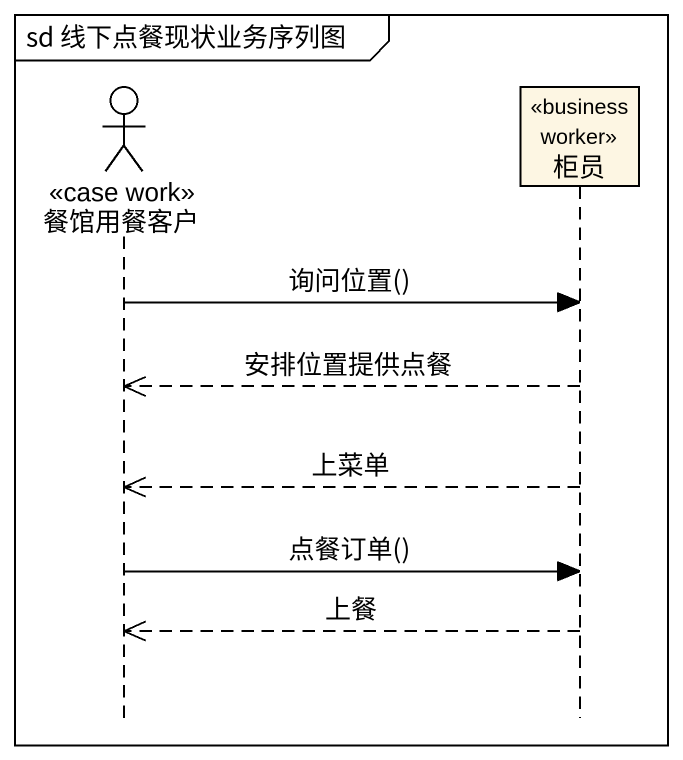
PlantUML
@startuml
mainframe sd 线下点餐现状业务序列图
hide footbox
actor 餐馆用餐客户 <<case work>>
participant 柜员 <<business worker>>

餐馆用餐客户 -> 柜员 : 询问位置()
柜员 -->> 餐馆用餐客户 : 安排位置提供点餐
柜员 -->> 餐馆用餐客户 : 上菜单
餐馆用餐客户 -> 柜员 : 点餐订单()
柜员 -->> 餐馆用餐客户 : 上餐
@enduml
